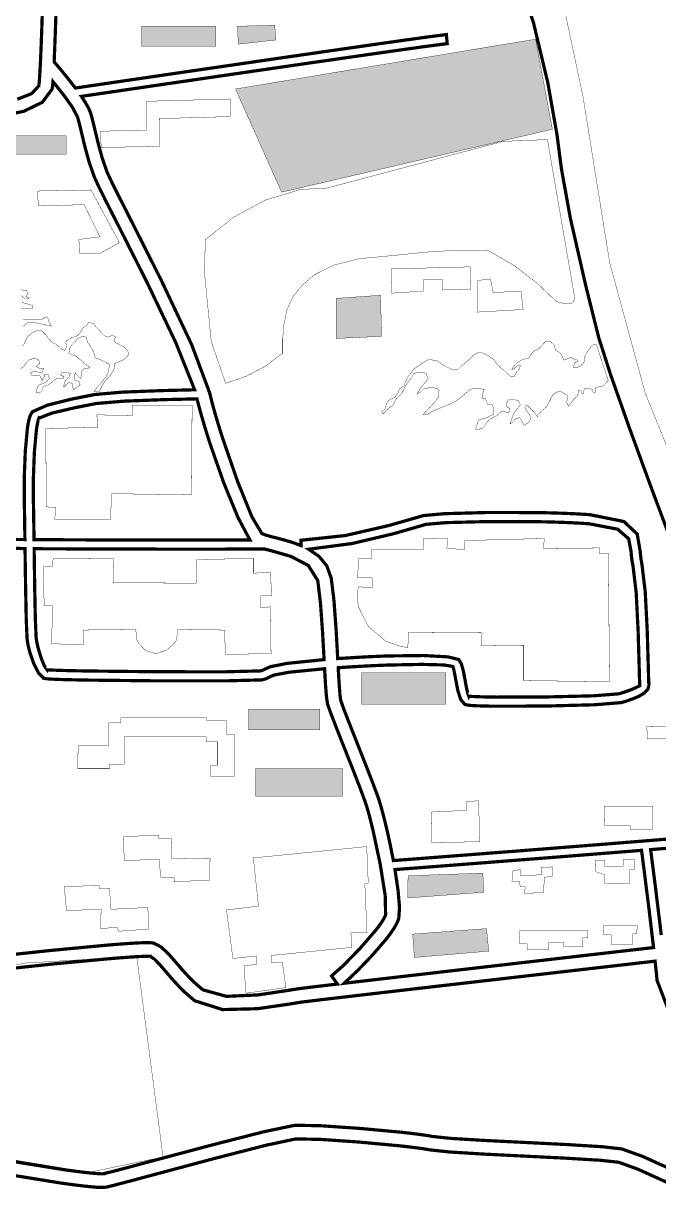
# Model space of a CAD drawing. Extents: x -14.6 to 30.8, y -26 to 29.
# Drawn here: x 20.08 to 25.55, y -6.64 to 3.49 of the extents above; entities that cross this region are included whole.
import ezdxf

# ---------------------------------------------------------------- set-up
doc = ezdxf.new("R2010")
doc.units = 0
doc.header["$LTSCALE"] = 0.000394
doc.linetypes.add('DASHED', pattern=[3e-06, 2e-06, -1e-06])
for name, color, linetype in [('CW_1001', 7, 'CONTINUOUS'), ('CW_1002', 7, 'CONTINUOUS'), ('CW_2002', 7, 'CONTINUOUS'), ('CW_2003', 7, 'CONTINUOUS'), ('CW_2004', 7, 'CONTINUOUS'), ('CW_2005', 7, 'CONTINUOUS'), ('CW_2006', 7, 'CONTINUOUS'), ('CW_2007', 7, 'CONTINUOUS')]:
    doc.layers.add(name, color=color, linetype=linetype)

msp = doc.modelspace()

# ---------------------------------------------------------------- linework, layer by layer
at = {"layer": 'CW_1001', "color": 1, "linetype": 'DASHED', "const_width": 0.02778}
msp.add_lwpolyline([(24.29928, 4.011543), (24.472657, 3.496012), (24.596005, 2.978755), (24.674499, 2.533954), (24.713315, 2.235791), (24.79067, 1.809829), (24.921185, 1.238699), (25.035343, 0.782067), (25.133313, 0.475423), (25.300178, 0.002723), (25.494425, -0.528272), (25.67454, -1.009805)], dxfattribs=at)
at = {"layer": 'CW_1002', "color": 1, "linetype": 'CONTINUOUS', "const_width": 0.007874}
for points in [[(20.023721, 2.839456), (20.148513, 2.888206), (20.208933, 2.955295), (20.208957, 2.95539), (20.209008, 2.955378), (20.213355, 2.991084), (20.218216, 3.062063), (20.223516, 3.164732), (20.228988, 3.292183), (20.234532, 3.441078), (20.240106, 3.608413)], [(20.358764, 3.636705), (20.352823, 3.455523), (20.346965, 3.295876), (20.341244, 3.161445), (20.387569, 3.107202), (20.452551, 3.028253), (20.52426, 2.93615), (20.761878, 2.971092), (21.1566, 3.029024), (21.653016, 3.101683), (22.195716, 3.180808), (22.729289, 3.258139), (23.198327, 3.325413), (23.54742, 3.37437), (23.721157, 3.396748), (23.728228, 3.318622), (23.526353, 3.29228), (23.115797, 3.234326), (22.572082, 3.156014), (21.970727, 3.068598), (21.387255, 2.983333), (20.897185, 2.911473), (20.576039, 2.864272), (20.611386, 2.810108), (20.638917, 2.761081), (20.656012, 2.71972), (20.656035, 2.719642), (20.66855, 2.674603), (20.681241, 2.623811), (20.69448, 2.568181), (20.722485, 2.452539), (20.755994, 2.331122), (20.797035, 2.212858), (20.797059, 2.212799), (20.834657, 2.131592), (20.902967, 1.994854), (20.994461, 1.814996), (21.264507, 1.279471), (21.526001, 0.725748), (21.680811, 0.311346), (21.680776, 0.311339), (21.68085, 0.311185), (21.69554, 0.25138), (21.712026, 0.188974), (21.730098, 0.124555), (21.750175, 0.056526), (21.772201, -0.01508), (21.795933, -0.089555), (21.923651, -0.457762), (22.04539, -0.758309), (22.130732, -0.902051), (22.130921, -0.902169), (22.157317, -0.913464), (22.198125, -0.925478), (22.249248, -0.938634), (22.319362, -0.956791), (22.393673, -0.97868), (22.468638, -1.006087), (22.468815, -0.960516), (22.849317, -0.919924), (23.227171, -0.833101), (23.484563, -0.759189), (23.499654, -0.754634), (23.512471, -0.750801), (23.523441, -0.747602), (23.705197, -0.731483), (24.060483, -0.721504), (24.491378, -0.721807), (24.575717, -0.723402), (24.658181, -0.725543), (24.738024, -0.728256), (24.816643, -0.731644), (24.890638, -0.735624), (24.959205, -0.740217), (24.959835, -0.740264), (25.251488, -0.799249), (25.365331, -0.906978), (25.391228, -1.051976), (25.394164, -1.088323), (25.398568, -1.12558), (25.405795, -1.163134), (25.434958, -1.404333), (25.452079, -1.74267), (25.461205, -2.052378), (25.463126, -2.126067), (25.464709, -2.177806), (25.466047, -2.202594), (25.466067, -2.202591), (25.466071, -2.20261), (25.466091, -2.202606), (25.458819, -2.241671), (25.428495, -2.275521), (25.38026, -2.304528), (25.334033, -2.324296), (25.282692, -2.342528), (25.229909, -2.358921), (24.99881, -2.377796), (24.579196, -2.388797), (24.154339, -2.390323), (24.086112, -2.389389), (24.026328, -2.388048), (23.976366, -2.386295), (23.931855, -2.383536), (23.899382, -2.37963), (23.880346, -2.37452), (23.879886, -2.374213), (23.879791, -2.374165), (23.844134, -2.330851), (23.820441, -2.256213), (23.803098, -2.167949), (23.792835, -2.111811), (23.783863, -2.068308), (23.777083, -2.047854), (23.777012, -2.047795), (23.698564, -2.034741), (23.507351, -2.029896), (23.210906, -2.03585), (23.140755, -2.038578), (23.066247, -2.041988), (22.987406, -2.046106), (22.92404, -2.049772), (22.857954, -2.053922), (22.789161, -2.058575), (22.796674, -2.190017), (22.803895, -2.288182), (22.811142, -2.340811), (22.811165, -2.340894), (22.838305, -2.417391), (22.889388, -2.549173), (22.954268, -2.713209), (23.023029, -2.887004), (23.085411, -3.047103), (23.131437, -3.17074), (23.131484, -3.170874), (23.142095, -3.202811), (23.153711, -3.241175), (23.166161, -3.285287), (23.17921, -3.33415), (23.192093, -3.384846), (23.204654, -3.436748), (23.225404, -3.527987), (23.24551, -3.623282), (23.264354, -3.720091), (23.519006, -3.700648), (23.931657, -3.668926), (24.446163, -3.629005), (25.006382, -3.584965), (25.556169, -3.540887)], [(19.780294, -0.950146), (20.089409, -0.954417), (20.087584, -0.824743), (20.085822, -0.71319), (20.084083, -0.626602), (20.084059, -0.62563), (20.083971, -0.420789), (20.092668, -0.194484), (20.110646, 0.002189), (20.115455, 0.033848), (20.120705, 0.062143), (20.126402, 0.086689), (20.13429, 0.111734), (20.143626, 0.131837), (20.154472, 0.146567), (20.154626, 0.14672), (20.154815, 0.146913), (20.154969, 0.14722), (20.282639, 0.203649), (20.491231, 0.255507), (20.687358, 0.294902), (20.925338, 0.315706), (21.269612, 0.329121), (21.551941, 0.335933), (21.388926, 0.744134), (21.140683, 1.263666), (20.889272, 1.761476), (20.797011, 1.942898), (20.727498, 2.082394), (20.687713, 2.168972), (20.687689, 2.169031), (20.643768, 2.295003), (20.608598, 2.421803), (20.579598, 2.541425), (20.56681, 2.595183), (20.554687, 2.643808), (20.543004, 2.685965), (20.54298, 2.686043), (20.497688, 2.772128), (20.418389, 2.882556), (20.331193, 2.991472), (20.328582, 2.962881), (20.325977, 2.941292), (20.323374, 2.927016), (20.323374, 2.926783), (20.32335, 2.926689), (20.240105, 2.813466), (20.078795, 2.735173), (19.874547, 2.693811)], [(19.782363, -4.551422), (20.308879, -4.494877), (20.783327, -4.450091), (20.884143, -4.44184), (20.974483, -4.435182), (21.052669, -4.430299), (21.118643, -4.427566), (21.167309, -4.427661), (21.196843, -4.430815), (21.197075, -4.430815), (21.197169, -4.430839), (21.262596, -4.464302), (21.328115, -4.525586), (21.398256, -4.606189), (21.464894, -4.683557), (21.539552, -4.761996), (21.62276, -4.833728), (21.622949, -4.83387), (21.825958, -4.890169), (22.09754, -4.877822), (22.351433, -4.83989), (22.391254, -4.833236), (22.42763, -4.827404), (22.46087, -4.822591), (22.461047, -4.822567), (22.520862, -4.815128), (22.630217, -4.802068), (22.782173, -4.784185), (22.732157, -4.71389), (22.829269, -4.628149), (22.972746, -4.482225), (23.113138, -4.319988), (23.135717, -4.290537), (23.155353, -4.263337), (23.171622, -4.238791), (23.183559, -4.218641), (23.192346, -4.201245), (23.197654, -4.186945), (23.197677, -4.186858), (23.194262, -4.022667), (23.151555, -3.753874), (23.089772, -3.463504), (23.07669, -3.409208), (23.064269, -3.359895), (23.052665, -3.316201), (23.041412, -3.27645), (23.030575, -3.240885), (23.020295, -3.210087), (23.020248, -3.209953), (22.973638, -3.084499), (22.912127, -2.926471), (22.844921, -2.756579), (22.778287, -2.5881), (22.725755, -2.452501), (22.697669, -2.373193), (22.697646, -2.37311), (22.688163, -2.311369), (22.679751, -2.20562), (22.671661, -2.06726), (22.370839, -2.096841), (22.237371, -2.121335), (22.191654, -2.140843), (22.176407, -2.149473), (22.157626, -2.15707), (22.130169, -2.163559), (21.822151, -2.171846), (21.228811, -2.171756), (20.623142, -2.165217), (20.526756, -2.163357), (20.442563, -2.161356), (20.372602, -2.159228), (20.313617, -2.156568), (20.27255, -2.153292), (20.251465, -2.149382), (20.251465, -2.149228), (20.251378, -2.149193), (20.250764, -2.149039), (20.207596, -2.10491), (20.164884, -2.021425), (20.130071, -1.919343), (20.125039, -1.900029), (20.120489, -1.880872), (20.116472, -1.86202), (20.113082, -1.843754), (20.110257, -1.825564), (20.108047, -1.807579), (20.108024, -1.807354), (20.100935, -1.644587), (20.095215, -1.359761), (20.09048, -1.032846), (19.734098, -1.017129)], [(26.003453, -3.582688), (25.481402, -3.625764), (25.521455, -3.938056), (25.573298, -4.362089)], [(25.638052, -5.018647), (25.536937, -4.753504), (25.531933, -4.701948), (25.526214, -4.646185), (25.519866, -4.586827), (25.251121, -4.617692), (24.793749, -4.670271), (24.227715, -4.735433), (23.632985, -4.804048), (23.089525, -4.866983), (22.6773, -4.915108), (22.476276, -4.939291), (22.476098, -4.939315), (22.44736, -4.943541), (22.411773, -4.949302), (22.370811, -4.956157), (22.09455, -4.996469), (21.792704, -5.004241), (21.552358, -4.927988), (21.552169, -4.927846), (21.459693, -4.848615), (21.37905, -4.764375), (21.308287, -4.682315), (21.251923, -4.616727), (21.204769, -4.568274), (21.168563, -4.545256), (21.168469, -4.545232), (21.16848, -4.545181), (21.150377, -4.544337), (21.113358, -4.545306), (21.059126, -4.547945), (20.98539, -4.552604), (20.896052, -4.559268), (20.793012, -4.567736), (20.319941, -4.612331), (19.796059, -4.668452)], [(19.848805, -6.290578), (20.417669, -6.382299), (20.509347, -6.394883), (20.590432, -6.405081), (20.659327, -6.412642), (20.710148, -6.417153), (20.746345, -6.419149), (20.766433, -6.418429), (20.766425, -6.41839), (20.766543, -6.418366), (20.847449, -6.398497), (20.999706, -6.358282), (21.203402, -6.303661), (21.692397, -6.173157), (22.149951, -6.056209), (22.416555, -6.000776), (22.416886, -6.000752), (22.636851, -6.004832), (22.976898, -6.028003), (23.325661, -6.06035), (23.383952, -6.066754), (23.438728, -6.073193), (23.48922, -6.079598), (23.533908, -6.085822), (23.571015, -6.091675), (23.599673, -6.097079), (23.600004, -6.09715), (23.76297, -6.114245), (24.052307, -6.131684), (24.404827, -6.149291), (24.766374, -6.167414), (25.063553, -6.185754), (25.231984, -6.204528), (25.410885, -6.268478), (25.678913, -6.389609)], [(25.632746, -6.497735), (25.375102, -6.38057), (25.205685, -6.319409), (25.045681, -6.302281), (24.755122, -6.284717), (24.399291, -6.266937), (24.041387, -6.249016), (23.745974, -6.230921), (23.575555, -6.212488), (23.575224, -6.212417), (23.548552, -6.207368), (23.514552, -6.201981), (23.473992, -6.196323), (23.426724, -6.190355), (23.372838, -6.184066), (23.313205, -6.177539), (22.970723, -6.145635), (22.638291, -6.122659), (22.425193, -6.118398), (22.424862, -6.118421), (22.16819, -6.172778), (21.717754, -6.288401), (21.23385, -6.417622), (21.027364, -6.472988), (20.87267, -6.513821), (20.789614, -6.534169), (20.789496, -6.534193), (20.789264, -6.534193), (20.758119, -6.536541), (20.710409, -6.534992), (20.647791, -6.529831), (20.576396, -6.522023), (20.493781, -6.511671), (20.40152, -6.499024), (19.82413, -6.405638)]]:
    msp.add_lwpolyline(points, dxfattribs=at)
for points in [[(21.572362, 0.257866), (21.297455, 0.251488), (20.945822, 0.238346), (20.702122, 0.217697), (20.516392, 0.180809), (20.321958, 0.135216), (20.210638, 0.091551), (20.210571, 0.091618), (20.208507, 0.087323), (20.205754, 0.078918), (20.20237, 0.066697), (20.197435, 0.045298), (20.192798, 0.020084), (20.188465, -0.008575), (20.170887, -0.201106), (20.162393, -0.422884), (20.162492, -0.623787), (20.162516, -0.62476), (20.16425, -0.711293), (20.166025, -0.823806), (20.16787, -0.955047), (20.630051, -0.957279), (21.148243, -0.958236), (21.641363, -0.958349), (22.028331, -0.958047), (21.923248, -0.759257), (21.801556, -0.461991), (21.683823, -0.125539), (21.660551, -0.052393), (21.638224, 0.020422), (21.617067, 0.092256), (21.600395, 0.151254), (21.585439, 0.206613)], [(22.784984, -1.980051), (22.852519, -1.975513), (22.918577, -1.971392), (22.983098, -1.967673), (23.060911, -1.963622), (23.135962, -1.960211), (23.208134, -1.957417), (23.524259, -1.95359), (23.733874, -1.965053), (23.827146, -1.987512), (23.827217, -1.987571), (23.82737, -1.987724), (23.850192, -2.024603), (23.866701, -2.08322), (23.880303, -2.154106), (23.892856, -2.222413), (23.904678, -2.277692), (23.91448, -2.303799), (23.914488, -2.30378), (23.923429, -2.304856), (23.945614, -2.306232), (23.979752, -2.307862), (24.029761, -2.309632), (24.088597, -2.310971), (24.154953, -2.31189), (24.573157, -2.310752), (24.984159, -2.300859), (25.20776, -2.283567), (25.256944, -2.268323), (25.304268, -2.251608), (25.346118, -2.233787), (25.368107, -2.223279), (25.382878, -2.216286), (25.388272, -2.213677), (25.388272, -2.213524), (25.388248, -2.213354), (25.388248, -2.213201), (25.386545, -2.185511), (25.384785, -2.131002), (25.382772, -2.05422), (25.373808, -1.748371), (25.357276, -1.415606), (25.329512, -1.181591), (25.321013, -1.138172), (25.316001, -1.096894), (25.312795, -1.057512), (25.291982, -0.947437), (25.19744, -0.865105), (24.953992, -0.818697), (24.953362, -0.81865), (24.8837, -0.813948), (24.810785, -0.809971), (24.735252, -0.806689), (24.655114, -0.803958), (24.573185, -0.801817), (24.49015, -0.80024), (24.066979, -0.799564), (23.720149, -0.808488), (23.544969, -0.823264), (23.536518, -0.825749), (23.523727, -0.829591), (23.507327, -0.834543), (23.266293, -0.904057), (22.909582, -0.988344), (22.534984, -1.037638), (22.622881, -1.098498), (22.690578, -1.180281), (22.729189, -1.287449), (22.729283, -1.287992), (22.753023, -1.483865), (22.770933, -1.728511)], [(20.168937, -1.033496), (20.173625, -1.357583), (20.179249, -1.639333), (20.18615, -1.799354), (20.186173, -1.799579), (20.188, -1.814085), (20.190517, -1.829826), (20.193677, -1.846642), (20.197321, -1.863749), (20.201458, -1.881159), (20.206039, -1.898736), (20.231453, -1.980373), (20.258178, -2.045035), (20.280988, -2.076496), (20.280992, -2.076484), (20.293345, -2.077488), (20.325354, -2.078944), (20.375067, -2.080795), (20.445432, -2.082941), (20.529191, -2.084942), (20.62437, -2.086783), (21.225431, -2.093413), (21.813095, -2.093837), (22.116634, -2.086047), (22.132493, -2.082356), (22.143038, -2.078171), (22.151362, -2.07348), (22.204732, -2.049767), (22.349612, -2.021149), (22.66748, -1.988732), (22.667433, -1.987843), (22.653606, -1.739875), (22.636082, -1.499154), (22.613016, -1.307835), (22.612921, -1.307291), (22.531524, -1.177556), (22.381766, -1.099501), (22.220642, -1.053051), (22.198245, -1.047374), (22.176851, -1.041827), (22.156551, -1.036315), (21.803467, -1.036702), (21.277726, -1.036767), (20.694494, -1.035901)], [(25.403083, -3.632094), (24.751627, -3.683926), (24.121585, -3.733107), (23.60109, -3.773235), (23.278276, -3.797909), (23.304898, -3.975893), (23.317456, -4.122345), (23.311173, -4.217772), (23.31115, -4.217858), (23.302189, -4.243248), (23.288753, -4.271099), (23.271276, -4.301075), (23.251686, -4.330871), (23.229769, -4.361565), (23.20587, -4.392886), (23.082724, -4.536516), (22.95026, -4.674041), (22.840303, -4.777382), (23.283023, -4.725877), (23.809309, -4.664994), (24.356994, -4.601829), (24.86391, -4.543478), (25.267892, -4.497037), (25.506772, -4.469602), (25.468469, -4.147692), (25.430819, -3.847131)]]:
    msp.add_lwpolyline(points, close=True, dxfattribs=at)
at = {"layer": 'CW_2002', "color": 1, "linetype": 'CONTINUOUS', "const_width": 0.003}
for points in [[(12.97663, 10.62648), (13.282346, 10.320764), (13.81735, 9.938618), (19.753346, 6.906929), (21.613122, 6.193591), (23.218134, 5.403823), (24.313618, 4.563102), (24.72124, 3.696906), (24.899575, 2.856185), (25.128862, 1.429508), (25.434579, 0.308547), (25.816724, -0.634079), (26.224346, -0.532173), (26.453634, -0.812413), (28.746508, -3.640291), (29.43437, -3.818626), (29.765563, -4.047913), (29.459846, -4.990539), (30.249614, -5.882213), (30.835571, -7.181508), (30.810094, -7.996752), (30.304134, 17.554724)], [(20.058543, 1.196937), (20.105102, 1.191764), (20.112, 1.162449), (20.098205, 1.138307), (20.12752, 1.127961), (20.09648, 1.11589), (20.056819, 1.148654)], [(20.061992, 1.088299), (20.09648, 1.079677), (20.139591, 1.067606), (20.158559, 1.060709), (20.158559, 1.038291), (20.122346, 1.033118), (20.058543, 1.040016)], [(20.067549, 0.715316), (20.082685, 0.731346), (20.091243, 0.751337), (20.100568, 0.770561), (20.106827, 0.784803), (20.118642, 0.79879), (20.136972, 0.813927), (20.146488, 0.821016), (20.175803, 0.83826), (20.210291, 0.850331), (20.234433, 0.843433), (20.27237, 0.805496), (20.289614, 0.781354), (20.29351, 0.776884), (20.302388, 0.766282), (20.312031, 0.753764), (20.326567, 0.742668), (20.344528, 0.734706), (20.353315, 0.731657), (20.384283, 0.70585), (20.403209, 0.688646), (20.437618, 0.674882), (20.4445, 0.698969), (20.4445, 0.726496), (20.44348, 0.733442), (20.443226, 0.747652), (20.447941, 0.759185), (20.465146, 0.769826), (20.488085, 0.78238), (20.499555, 0.788433), (20.533965, 0.797035), (20.563213, 0.824563), (20.59074, 0.869295), (20.621709, 0.889941), (20.637193, 0.917469), (20.685366, 0.905425), (20.70085, 0.877898), (20.728378, 0.85037), (20.752465, 0.822843), (20.776551, 0.800476), (20.800638, 0.790154), (20.835047, 0.802197), (20.855693, 0.800476), (20.872898, 0.791874), (20.859134, 0.767787), (20.860854, 0.750583), (20.876339, 0.736819), (20.895774, 0.728854), (20.910238, 0.721271), (20.915909, 0.717894), (20.945157, 0.70413), (20.976126, 0.671441), (20.983008, 0.640472), (20.970519, 0.624351), (20.959941, 0.612435), (20.95548, 0.607783), (20.926232, 0.588858), (20.893543, 0.575094), (20.860854, 0.55789), (20.857413, 0.516598), (20.840209, 0.483909), (20.817843, 0.452941), (20.778272, 0.409929), (20.750744, 0.361756), (20.731819, 0.323906), (20.685366, 0.318744), (20.711173, 0.358315), (20.745583, 0.392724), (20.769669, 0.425413), (20.798917, 0.463264), (20.812681, 0.504555), (20.816122, 0.556169), (20.779992, 0.575094), (20.742142, 0.59402), (20.693969, 0.612945), (20.683646, 0.657677), (20.656118, 0.709291), (20.630311, 0.74198), (20.616547, 0.788433), (20.592461, 0.798756), (20.544287, 0.77811), (20.521921, 0.750583), (20.492673, 0.723055), (20.473748, 0.692087), (20.468587, 0.652516), (20.501276, 0.635311), (20.533965, 0.624988), (20.558051, 0.600902), (20.583858, 0.581976), (20.616547, 0.552728), (20.637193, 0.535524), (20.649236, 0.525201), (20.594181, 0.514878), (20.573535, 0.489071), (20.575256, 0.459823), (20.571815, 0.434016), (20.544287, 0.459823), (20.523642, 0.482189), (20.51676, 0.456382), (20.520201, 0.416811), (20.556331, 0.408209), (20.564933, 0.378961), (20.532244, 0.354874), (20.509878, 0.337669), (20.501276, 0.358315), (20.497835, 0.389283), (20.473748, 0.403047), (20.4445, 0.380681), (20.423854, 0.358315), (20.429016, 0.403047), (20.449661, 0.427134), (20.473748, 0.45122), (20.48063, 0.478748), (20.44622, 0.483909), (20.40665, 0.483909), (20.396327, 0.463264), (20.427295, 0.44778), (20.416972, 0.432295), (20.37052, 0.437457), (20.339551, 0.416811), (20.318906, 0.397886), (20.286217, 0.37724), (20.246646, 0.360035), (20.232882, 0.325626), (20.217398, 0.308421), (20.186429, 0.310142), (20.193311, 0.344551), (20.205354, 0.37552), (20.236323, 0.387563), (20.275894, 0.404768), (20.29998, 0.434016), (20.287937, 0.470146), (20.253528, 0.468425), (20.255248, 0.444339), (20.238043, 0.415091), (20.220839, 0.454661), (20.18987, 0.461543), (20.15202, 0.456382), (20.136535, 0.478748), (20.167504, 0.499394), (20.210516, 0.48563), (20.238043, 0.48735), (20.250087, 0.52176), (20.210516, 0.52176), (20.18815, 0.537244), (20.217398, 0.563051), (20.210516, 0.587138), (20.195031, 0.600902), (20.164063, 0.604343), (20.129654, 0.597461), (20.109008, 0.576815), (20.078039, 0.537244), (20.050512, 0.513157)], [(20.074063, 0.945173), (20.112, 0.945173), (20.144764, 0.943449), (20.167181, 0.943449), (20.208567, 0.945173), (20.237882, 0.945173), (20.25685, 0.95552), (20.279268, 0.965866), (20.291339, 0.943449), (20.293063, 0.92448), (20.305134, 0.910685), (20.317205, 0.884819), (20.243055, 0.900339), (20.18615, 0.912409), (20.108551, 0.912409), (20.072339, 0.883094)]]:
    msp.add_lwpolyline(points, dxfattribs=at)
for points in [[(21.819165, 0.391638), (21.998964, 0.454059), (22.162926, 0.540122), (22.310622, 0.650299), (22.310535, 0.776664), (22.32182, 0.900963), (22.346835, 1.022772), (22.396367, 1.133675), (22.476304, 1.235226), (22.584803, 1.327992), (22.75049, 1.409717), (22.975476, 1.466026), (23.267669, 1.493535), (23.540893, 1.521707), (23.810464, 1.538913), (24.074693, 1.540094), (24.303683, 1.407464), (24.502377, 1.255352), (24.669252, 1.096102), (24.707397, 1.085396), (24.747495, 1.079853), (24.793772, 1.079677), (24.813381, 1.089758), (24.824487, 1.112854), (24.824811, 1.141756), (24.592016, 2.491969), (24.209197, 2.476449), (22.688268, 2.072937), (22.465819, 2.062591), (22.158774, 1.969375), (21.885934, 1.822417), (21.643276, 1.628039), (21.637528, 1.336614), (21.666268, 1.045189), (21.695008, 0.753764)], [(23.162921, 0.148205), (23.193291, 0.170583), (23.201283, 0.20415), (23.217268, 0.237717), (23.236449, 0.253701), (23.274811, 0.269685), (23.301984, 0.303252), (23.317969, 0.344811), (23.357929, 0.371984), (23.369118, 0.403953), (23.388299, 0.445512), (23.426661, 0.493465), (23.442646, 0.517441), (23.479409, 0.541417), (23.517772, 0.568591), (23.562528, 0.594165), (23.605685, 0.592567), (23.644047, 0.584575), (23.682409, 0.555803), (23.723969, 0.533425), (23.778315, 0.506252), (23.818276, 0.509449), (23.848646, 0.539819), (23.887008, 0.571787), (23.926969, 0.603756), (23.949346, 0.630929), (23.992504, 0.654906), (24.022874, 0.658102), (24.064433, 0.64052), (24.094803, 0.621339), (24.134764, 0.592567), (24.15874, 0.554205), (24.184315, 0.530228), (24.213087, 0.50785), (24.245055, 0.475882), (24.275425, 0.450307), (24.305795, 0.448709), (24.318583, 0.479079), (24.347354, 0.511047), (24.360142, 0.546213), (24.332969, 0.544614), (24.312189, 0.520638), (24.285016, 0.509449), (24.299402, 0.535024), (24.329772, 0.566992), (24.364937, 0.590969), (24.398504, 0.602157), (24.425677, 0.605354), (24.454449, 0.646913), (24.480024, 0.672488), (24.516787, 0.688472), (24.558346, 0.733228), (24.580724, 0.755606), (24.61589, 0.752409), (24.651055, 0.720441), (24.660646, 0.678882), (24.702205, 0.654906), (24.721386, 0.621339), (24.732575, 0.590969), (24.762945, 0.602157), (24.793315, 0.614945), (24.820488, 0.600559), (24.842866, 0.597362), (24.857252, 0.582976), (24.825283, 0.566992), (24.815693, 0.527031), (24.846063, 0.525433), (24.884425, 0.547811), (24.911598, 0.57978), (24.913197, 0.61974), (24.924386, 0.645315), (24.956354, 0.690071), (24.967543, 0.71085), (24.99152, 0.726835), (25.013898, 0.726835), (25.116197, 0.415142), (25.073039, 0.370386), (25.026685, 0.359197), (25.002709, 0.352803), (25.007504, 0.316039), (24.988323, 0.311244), (24.977134, 0.341614), (24.948362, 0.344811), (24.908402, 0.344811), (24.905205, 0.308047), (24.887622, 0.300055), (24.881228, 0.32563), (24.85885, 0.336819), (24.85885, 0.306449), (24.847661, 0.279276), (24.81889, 0.256898), (24.807701, 0.239315), (24.791717, 0.216937), (24.772535, 0.194559), (24.756551, 0.231323), (24.766142, 0.256898), (24.766142, 0.290465), (24.73737, 0.301654), (24.707, 0.322433), (24.670236, 0.316039), (24.641465, 0.29526), (24.62548, 0.269685), (24.598307, 0.21374), (24.582323, 0.188165), (24.548756, 0.159394), (24.510394, 0.124228), (24.505598, 0.103449), (24.488016, 0.129024), (24.464039, 0.156197), (24.42248, 0.197756), (24.406496, 0.200953), (24.396906, 0.181772), (24.411291, 0.156197), (24.436866, 0.12263), (24.451252, 0.093858), (24.433669, 0.058693), (24.390512, 0.028323), (24.374528, 0.063488), (24.353748, 0.097055), (24.316984, 0.084268), (24.293008, 0.058693), (24.27063, 0.042709), (24.283417, 0.082669), (24.301, 0.129024), (24.326575, 0.165787), (24.358543, 0.207346), (24.339362, 0.245709), (24.296205, 0.250504), (24.256244, 0.250504), (24.235465, 0.212142), (24.241858, 0.189764), (24.265835, 0.176976), (24.269031, 0.159394), (24.253047, 0.137016), (24.224276, 0.148205), (24.193906, 0.148205), (24.176323, 0.135417), (24.157142, 0.113039), (24.104394, 0.087465), (24.078819, 0.065087), (24.06763, 0.050701), (24.038858, 0.007543), (24.003693, -0.003646), (23.971724, -0.002047), (23.976283, 0.009852), (23.984749, 0.033473), (23.989307, 0.050701), (23.993451, 0.061298), (24.001147, 0.072605), (24.005291, 0.077874), (24.066031, 0.093858), (24.123575, 0.124228), (24.131567, 0.176976), (24.113984, 0.205748), (24.074024, 0.21374), (24.059638, 0.258496), (24.027669, 0.266488), (24.034063, 0.303252), (24.048449, 0.338417), (24.010087, 0.346409), (23.973323, 0.351205), (23.926969, 0.340016), (23.899795, 0.316039), (23.855039, 0.277677), (23.819874, 0.250504), (23.771921, 0.221732), (23.759015, 0.216167), (23.732612, 0.204919), (23.711181, 0.196157), (23.691408, 0.188225), (23.668083, 0.178516), (23.656835, 0.17378), (23.64529, 0.169458), (23.622024, 0.160519), (23.604087, 0.153), (23.590707, 0.144653), (23.575907, 0.134174), (23.568921, 0.129024), (23.546543, 0.121031), (23.517772, 0.119433), (23.560929, 0.165787), (23.60089, 0.208945), (23.650441, 0.266488), (23.658433, 0.332024), (23.639252, 0.348008), (23.61048, 0.352803), (23.575315, 0.354402), (23.528961, 0.346409), (23.500189, 0.317638), (23.46822, 0.300055), (23.495394, 0.346409), (23.536953, 0.397559), (23.565724, 0.429528), (23.544945, 0.479079), (23.508181, 0.487071), (23.466622, 0.483874), (23.434654, 0.474283), (23.431457, 0.450307), (23.409433, 0.425976), (23.389417, 0.403496), (23.379012, 0.382622), (23.354193, 0.340071), (23.338984, 0.309559), (23.310965, 0.277445), (23.287748, 0.255768), (23.278941, 0.2365), (23.257327, 0.20037), (23.235709, 0.185921), (23.221299, 0.173878), (23.204488, 0.159425), (23.190079, 0.144169), (23.175669, 0.12972)]]:
    msp.add_lwpolyline(points, close=True, dxfattribs=at)
at = {"layer": 'CW_2003', "color": 1, "linetype": 'CONTINUOUS', "const_width": 0.003}
for points in [[(21.920079, 3.468079), (22.242094, 3.47715), (22.251165, 3.350157), (21.92915, 3.313874)], [(20.196614, 2.048488), (20.659228, 2.057559), (20.904142, 1.604016), (20.740866, 1.513307), (20.559449, 1.513307), (20.554913, 1.631228), (20.736331, 1.653906), (20.600268, 1.930567), (20.205685, 1.921496)], [(23.244425, 1.377244), (23.92474, 1.395386), (23.929276, 1.200362), (23.688898, 1.195827), (23.688898, 1.286535), (23.521087, 1.282), (23.521087, 1.186756), (23.248961, 1.168614)], [(23.988236, 1.277465), (24.101622, 1.291071), (24.124299, 1.17315), (24.364677, 1.186756), (24.382819, 1.028016), (23.988236, 1.005339)], [(22.77274, 1.12326), (23.153717, 1.150472), (23.162787, 0.796709), (22.77274, 0.778567)], [(20.709118, 0.120929), (21.012992, 0.111858), (21.012992, 0.202567), (21.530031, 0.202567), (21.525496, -0.568457), (20.83611, -0.559386), (20.827039, -0.781622), (20.346283, -0.781622), (20.355354, -0.677307), (20.273717, -0.672772), (20.269181, 0.003008), (20.718189, 0.012079)], [(23.521087, -0.944898), (23.734252, -0.949433), (23.725181, -1.031071), (23.879386, -1.040142), (23.879386, -0.963039), (24.564236, -0.944898), (24.559701, -1.031071), (25.040457, -1.026535), (25.040457, -1.076425), (25.117559, -1.07189), (25.12663, -2.178535), (24.387354, -2.169465), (24.387354, -1.865591), (24.019984, -1.870126), (24.029055, -1.75674), (23.394094, -1.752205), (23.389559, -1.883732), (23.331438, -1.876845), (23.196719, -1.828635), (23.044866, -1.69778), (22.961213, -1.528121), (22.95315, -1.407848), (22.963228, -1.362157), (23.085685, -1.366693), (23.08115, -1.28052), (22.954157, -1.285055), (22.967764, -1.117244), (23.076614, -1.12178), (23.076614, -1.040142), (23.521087, -1.040142)], [(20.332677, -1.12178), (20.849717, -1.117244), (20.854252, -1.325874), (21.566315, -1.330409), (21.57085, -1.126315), (22.060677, -1.117244), (22.060677, -1.244236), (22.205811, -1.235165), (22.214882, -1.43926), (22.119638, -1.43926), (22.119638, -1.539039), (22.205811, -1.534504), (22.210346, -1.938157), (21.815764, -1.942693), (21.811228, -1.734063), (21.407575, -1.729528), (21.393969, -1.824772), (21.371291, -1.85316), (21.309307, -1.906745), (21.217087, -1.938157), (21.128394, -1.909601), (21.072961, -1.851816), (21.053811, -1.820236), (21.04474, -1.729528), (20.591197, -1.734063), (20.591197, -1.861055), (20.319071, -1.851984), (20.328142, -1.525433), (20.255575, -1.525433), (20.246504, -1.189811), (20.323606, -1.189811)], [(25.448646, -2.564047), (25.929402, -2.559512), (25.933937, -2.623008), (26.378409, -2.623008), (26.392016, -2.722787), (25.906724, -2.731858), (25.908992, -2.67063), (25.452559, -2.67126)]]:
    msp.add_lwpolyline(points, close=True, dxfattribs=at)
at = {"layer": 'CW_2003', "color": 1, "linetype": 'CONTINUOUS'}
for points in [[(21.920079, 3.468079), (22.242094, 3.47715), (21.92915, 3.313874), (22.251165, 3.350157)], [(22.77274, 1.12326), (23.153717, 1.150472), (22.77274, 0.778567), (23.162787, 0.796709)]]:
    msp.add_solid(points, dxfattribs=at)
at = {"layer": 'CW_2004', "color": 1, "linetype": 'CONTINUOUS', "const_width": 0.003}
for points in [[(21.904134, 2.927937), (22.30148, 2.038638), (24.635102, 2.581047), (24.490039, 3.356819)], [(18.611835, -4.89285), (20.100307, -4.602724), (21.052677, -4.545961), (21.279732, -6.274102), (20.642717, -6.406551), (19.274079, -6.179496), (18.674906, -5.971362)]]:
    msp.add_lwpolyline(points, close=True, dxfattribs=at)
at = {"layer": 'CW_2004', "color": 2, "linetype": 'CONTINUOUS'}
msp.add_solid([(21.904134, 2.927937), (22.30148, 2.038638), (24.490039, 3.356819), (24.635102, 2.581047)], dxfattribs=at)
at = {"layer": 'CW_2005', "color": 1, "linetype": 'CONTINUOUS', "const_width": 0.003}
for points in [[(21.094441, 3.29752), (21.733906, 3.29752), (21.733906, 3.469205), (21.094441, 3.469205)], [(20.739378, 2.563756), (21.136228, 2.573677), (21.136228, 2.82172), (21.858, 2.841551), (21.858, 2.689929), (21.247843, 2.67289), (21.245362, 2.432299), (20.746819, 2.424858)], [(19.853906, 2.365331), (20.44422, 2.365331), (20.44422, 2.524071), (19.853906, 2.524071)], [(22.990283, -2.373409), (23.717465, -2.373409), (23.717465, -2.103047), (22.990283, -2.103047)], [(22.016047, -2.592496), (22.631354, -2.592496), (22.631354, -2.415362), (22.016047, -2.415362)], [(20.547701, -2.727677), (20.813409, -2.727677), (20.813409, -2.534228), (20.916189, -2.534228), (20.916189, -2.489898), (21.654843, -2.489898), (21.654843, -2.513362), (21.827504, -2.513362), (21.827504, -2.630138), (21.892661, -2.630138), (21.892661, -2.995713), (21.691594, -2.995713), (21.691594, -2.897185), (21.750484, -2.897185), (21.750484, -2.697264), (21.650016, -2.697264), (21.650016, -2.652839), (20.94378, -2.652839), (20.94378, -2.890827), (20.818043, -2.890827), (20.818043, -2.928406), (20.545366, -2.928406)], [(22.076646, -3.16585), (22.827134, -3.16585), (22.827134, -2.928118), (22.076646, -2.928118)], [(25.080929, -3.252087), (25.50048, -3.252087), (25.50048, -3.450319), (25.304339, -3.450319), (25.304339, -3.415236), (25.083067, -3.415236)], [(20.939717, -3.51415), (21.24235, -3.501217), (21.24235, -3.532256), (21.353575, -3.532256), (21.356161, -3.705559), (21.684661, -3.700386), (21.682075, -3.889209), (21.376854, -3.902142), (21.379441, -3.868516), (21.260457, -3.863343), (21.244937, -3.708146), (20.94489, -3.721079)], [(22.057646, -3.697496), (23.034575, -3.599803), (23.048165, -3.913236), (23.018374, -3.917386), (23.037252, -4.339248), (22.898642, -4.343063), (22.906677, -4.467882), (22.211256, -4.538094), (22.21252, -4.597492), (22.307154, -4.595465), (22.339004, -4.814756), (21.992874, -4.863315), (21.977803, -4.625949), (22.085811, -4.615902), (22.084555, -4.541803), (21.881717, -4.563772), (21.82663, -4.145614), (22.102063, -4.113063)], [(25.007244, -3.716213), (25.083346, -3.716213), (25.083346, -3.768539), (25.243886, -3.768539), (25.243886, -3.71135), (25.338972, -3.71135), (25.338972, -3.799449), (25.29839, -3.799449), (25.29839, -3.916008), (25.085705, -3.916008), (25.085705, -3.841634), (25.008433, -3.816087)], [(23.391039, -3.851047), (24.03548, -3.828654), (24.042945, -3.992874), (23.388551, -4.042638)], [(24.296205, -3.80437), (24.361685, -3.79952), (24.36411, -3.850449), (24.544772, -3.84248), (24.538724, -3.777693), (24.638157, -3.775268), (24.638157, -3.852874), (24.567827, -3.865), (24.555701, -3.998386), (24.395638, -4.000811), (24.400488, -3.947457), (24.356835, -3.945031), (24.351984, -3.896528), (24.286504, -3.896528)], [(20.427567, -3.943528), (20.727614, -3.935768), (20.730201, -3.961634), (20.818146, -3.959047), (20.831079, -4.14011), (21.149232, -4.124591), (21.154406, -4.310827), (20.895744, -4.328933), (20.882811, -4.29272), (20.743134, -4.30824), (20.74572, -4.137524), (20.44826, -4.153043)], [(23.430783, -4.35385), (24.066752, -4.30665), (24.086626, -4.500421), (23.445689, -4.555075)], [(24.355146, -4.323016), (24.938921, -4.323016), (24.938921, -4.386236), (24.894134, -4.386236), (24.894134, -4.463409), (24.733728, -4.463409), (24.733728, -4.425906), (24.603035, -4.425906), (24.603035, -4.489441), (24.417039, -4.489441), (24.417039, -4.437272), (24.350331, -4.437272)], [(25.364988, -4.276795), (25.076315, -4.276669), (25.073906, -4.361), (25.14137, -4.361), (25.14137, -4.440547), (25.326909, -4.440547), (25.326909, -4.348925), (25.363039, -4.348925)]]:
    msp.add_lwpolyline(points, close=True, dxfattribs=at)
at = {"layer": 'CW_2005', "color": 6}
for points in [[(21.094441, 3.29752), (21.733906, 3.29752), (21.094441, 3.469205), (21.733906, 3.469205)], [(19.853906, 2.365331), (20.44422, 2.365331), (19.853906, 2.524071), (20.44422, 2.524071)], [(22.990283, -2.373409), (23.717465, -2.373409), (22.990283, -2.103047), (23.717465, -2.103047)], [(22.016047, -2.592496), (22.631354, -2.592496), (22.016047, -2.415362), (22.631354, -2.415362)], [(22.076646, -3.16585), (22.827134, -3.16585), (22.076646, -2.928118), (22.827134, -2.928118)]]:
    msp.add_solid(points, dxfattribs=at)
at = {"layer": 'CW_2005', "color": 6, "linetype": 'CONTINUOUS'}
for points in [[(23.391039, -3.851047), (24.03548, -3.828654), (23.388551, -4.042638), (24.042945, -3.992874)], [(23.430783, -4.35385), (24.066752, -4.30665), (23.445689, -4.555075), (24.086626, -4.500421)]]:
    msp.add_solid(points, dxfattribs=at)
at = {"layer": 'CW_2006', "color": 1, "linetype": 'CONTINUOUS', "const_width": 0.003}
msp.add_lwpolyline([(23.590055, -3.302346), (23.594354, -3.564598), (24.009228, -3.55815), (23.99848, -3.205614), (23.895299, -3.209913), (23.89315, -3.287299)], close=True, dxfattribs=at)
at = {"layer": 'CW_2007', "color": 2, "linetype": 'CONTINUOUS', "const_width": 0.02778}
for points in [[(20.358764, 3.636705), (20.352823, 3.455523), (20.346965, 3.295876), (20.341244, 3.161445), (20.387569, 3.107202), (20.452551, 3.028253), (20.52426, 2.93615), (20.761878, 2.971092), (21.1566, 3.029024), (21.653016, 3.101683), (22.195716, 3.180808), (22.729289, 3.258139), (23.198327, 3.325413), (23.54742, 3.37437), (23.721157, 3.396748), (23.728228, 3.318622), (23.526353, 3.29228), (23.115797, 3.234326), (22.572082, 3.156014), (21.970727, 3.068598), (21.387255, 2.983333), (20.897185, 2.911473), (20.576039, 2.864272), (20.611386, 2.810108), (20.638917, 2.761081), (20.656012, 2.71972), (20.656035, 2.719642), (20.66855, 2.674603), (20.681241, 2.623811), (20.69448, 2.568181), (20.722485, 2.452539), (20.755994, 2.331122), (20.797035, 2.212858), (20.797059, 2.212799), (20.834657, 2.131592), (20.902967, 1.994854), (20.994461, 1.814996), (21.264507, 1.279471), (21.526001, 0.725748), (21.680811, 0.311346), (21.680776, 0.311339), (21.68085, 0.311185), (21.69554, 0.25138), (21.712026, 0.188974), (21.730098, 0.124555), (21.750175, 0.056526), (21.772201, -0.01508), (21.795933, -0.089555), (21.923651, -0.457762), (22.04539, -0.758309), (22.130732, -0.902051), (22.130921, -0.902169), (22.157317, -0.913464), (22.198125, -0.925478), (22.249248, -0.938634), (22.319362, -0.956791), (22.393673, -0.97868), (22.468638, -1.006087), (22.468815, -0.960516), (22.849317, -0.919924), (23.227171, -0.833101), (23.484563, -0.759189), (23.499654, -0.754634), (23.512471, -0.750801), (23.523441, -0.747602), (23.705197, -0.731483), (24.060483, -0.721504), (24.491378, -0.721807), (24.575717, -0.723402), (24.658181, -0.725543), (24.738024, -0.728256), (24.816643, -0.731644), (24.890638, -0.735624), (24.959205, -0.740217), (24.959835, -0.740264), (25.251488, -0.799249), (25.365331, -0.906978), (25.391228, -1.051976), (25.394164, -1.088323), (25.398568, -1.12558), (25.405795, -1.163134), (25.434958, -1.404333), (25.452079, -1.74267), (25.461205, -2.052378), (25.463126, -2.126067), (25.464709, -2.177806), (25.466047, -2.202594), (25.466067, -2.202591), (25.466071, -2.20261), (25.466091, -2.202606), (25.458819, -2.241671), (25.428495, -2.275521), (25.38026, -2.304528), (25.334033, -2.324296), (25.282692, -2.342528), (25.229909, -2.358921), (24.99881, -2.377796), (24.579196, -2.388797), (24.154339, -2.390323), (24.086112, -2.389389), (24.026328, -2.388048), (23.976366, -2.386295), (23.931855, -2.383536), (23.899382, -2.37963), (23.880346, -2.37452), (23.879886, -2.374213), (23.879791, -2.374165), (23.844134, -2.330851), (23.820441, -2.256213), (23.803098, -2.167949), (23.792835, -2.111811), (23.783863, -2.068308), (23.777083, -2.047854), (23.777012, -2.047795), (23.698564, -2.034741), (23.507351, -2.029896), (23.210906, -2.03585), (23.140755, -2.038578), (23.066247, -2.041988), (22.987406, -2.046106), (22.92404, -2.049772), (22.857954, -2.053922), (22.789161, -2.058575), (22.796674, -2.190017), (22.803895, -2.288182), (22.811142, -2.340811), (22.811165, -2.340894), (22.838305, -2.417391), (22.889388, -2.549173), (22.954268, -2.713209), (23.023029, -2.887004), (23.085411, -3.047103), (23.131437, -3.17074), (23.131484, -3.170874), (23.142095, -3.202811), (23.153711, -3.241175), (23.166161, -3.285287), (23.17921, -3.33415), (23.192093, -3.384846), (23.204654, -3.436748), (23.225404, -3.527987), (23.24551, -3.623282), (23.264354, -3.720091), (23.519006, -3.700648), (23.931657, -3.668926), (24.446163, -3.629005), (25.006382, -3.584965), (25.556169, -3.540887), (26.039382, -3.500851)], [(20.023721, 2.839456), (20.148513, 2.888206), (20.208933, 2.955295), (20.208957, 2.95539), (20.209008, 2.955378), (20.213355, 2.991084), (20.218216, 3.062063), (20.223516, 3.164732), (20.228988, 3.292183), (20.234532, 3.441078), (20.240106, 3.608413)], [(19.780294, -0.950146), (20.089409, -0.954417), (20.087584, -0.824743), (20.085822, -0.71319), (20.084083, -0.626602), (20.084059, -0.62563), (20.083971, -0.420789), (20.092668, -0.194484), (20.110646, 0.002189), (20.115455, 0.033848), (20.120705, 0.062143), (20.126402, 0.086689), (20.13429, 0.111734), (20.143626, 0.131837), (20.154472, 0.146567), (20.154626, 0.14672), (20.154815, 0.146913), (20.154969, 0.14722), (20.282639, 0.203649), (20.491231, 0.255507), (20.687358, 0.294902), (20.925338, 0.315706), (21.269612, 0.329121), (21.551941, 0.335933), (21.388926, 0.744134), (21.140683, 1.263666), (20.889272, 1.761476), (20.797011, 1.942898), (20.727498, 2.082394), (20.687713, 2.168972), (20.687689, 2.169031), (20.643768, 2.295003), (20.608598, 2.421803), (20.579598, 2.541425), (20.56681, 2.595183), (20.554687, 2.643808), (20.543004, 2.685965), (20.54298, 2.686043), (20.497688, 2.772128), (20.418389, 2.882556), (20.331193, 2.991472), (20.328582, 2.962881), (20.325977, 2.941292), (20.323374, 2.927016), (20.323374, 2.926783), (20.32335, 2.926689), (20.240105, 2.813466), (20.078795, 2.735173), (19.874547, 2.693811)], [(19.782363, -4.551422), (20.308879, -4.494877), (20.783327, -4.450091), (20.884143, -4.44184), (20.974483, -4.435182), (21.052669, -4.430299), (21.118643, -4.427566), (21.167309, -4.427661), (21.196843, -4.430815), (21.197075, -4.430815), (21.197169, -4.430839), (21.262596, -4.464302), (21.328115, -4.525586), (21.398256, -4.606189), (21.464894, -4.683557), (21.539552, -4.761996), (21.62276, -4.833728), (21.622949, -4.83387), (21.825958, -4.890169), (22.09754, -4.877822), (22.351433, -4.83989), (22.391254, -4.833236), (22.42763, -4.827404), (22.46087, -4.822591), (22.461047, -4.822567), (22.520862, -4.815128), (22.630217, -4.802068), (22.782173, -4.784185), (22.732157, -4.71389), (22.829269, -4.628149), (22.972746, -4.482225), (23.113138, -4.319988), (23.135717, -4.290537), (23.155353, -4.263337), (23.171622, -4.238791), (23.183559, -4.218641), (23.192346, -4.201245), (23.197654, -4.186945), (23.197677, -4.186858), (23.194262, -4.022667), (23.151555, -3.753874), (23.089772, -3.463504), (23.07669, -3.409208), (23.064269, -3.359895), (23.052665, -3.316201), (23.041412, -3.27645), (23.030575, -3.240885), (23.020295, -3.210087), (23.020248, -3.209953), (22.973638, -3.084499), (22.912127, -2.926471), (22.844921, -2.756579), (22.778287, -2.5881), (22.725755, -2.452501), (22.697669, -2.373193), (22.697646, -2.37311), (22.688163, -2.311369), (22.679751, -2.20562), (22.671661, -2.06726), (22.370839, -2.096841), (22.237371, -2.121335), (22.191654, -2.140843), (22.176407, -2.149473), (22.157626, -2.15707), (22.130169, -2.163559), (21.822151, -2.171846), (21.228811, -2.171756), (20.623142, -2.165217), (20.526756, -2.163357), (20.442563, -2.161356), (20.372602, -2.159228), (20.313617, -2.156568), (20.27255, -2.153292), (20.251465, -2.149382), (20.251465, -2.149228), (20.251378, -2.149193), (20.250764, -2.149039), (20.207596, -2.10491), (20.164884, -2.021425), (20.130071, -1.919343), (20.125039, -1.900029), (20.120489, -1.880872), (20.116472, -1.86202), (20.113082, -1.843754), (20.110257, -1.825564), (20.108047, -1.807579), (20.108024, -1.807354), (20.100935, -1.644587), (20.095215, -1.359761), (20.09048, -1.032846), (19.734098, -1.017129)], [(26.003453, -3.582688), (25.481402, -3.625764), (25.521455, -3.938056), (25.573298, -4.362089)], [(25.638052, -5.018647), (25.536937, -4.753504), (25.531933, -4.701948), (25.526214, -4.646185), (25.519866, -4.586827), (25.251121, -4.617692), (24.793749, -4.670271), (24.227715, -4.735433), (23.632985, -4.804048), (23.089525, -4.866983), (22.6773, -4.915108), (22.476276, -4.939291), (22.476098, -4.939315), (22.44736, -4.943541), (22.411773, -4.949302), (22.370811, -4.956157), (22.09455, -4.996469), (21.792704, -5.004241), (21.552358, -4.927988), (21.552169, -4.927846), (21.459693, -4.848615), (21.37905, -4.764375), (21.308287, -4.682315), (21.251923, -4.616727), (21.204769, -4.568274), (21.168563, -4.545256), (21.168469, -4.545232), (21.16848, -4.545181), (21.150377, -4.544337), (21.113358, -4.545306), (21.059126, -4.547945), (20.98539, -4.552604), (20.896052, -4.559268), (20.793012, -4.567736), (20.319941, -4.612331), (19.796059, -4.668452)], [(19.848805, -6.290578), (20.417669, -6.382299), (20.509347, -6.394883), (20.590432, -6.405081), (20.659327, -6.412642), (20.710148, -6.417153), (20.746345, -6.419149), (20.766433, -6.418429), (20.766425, -6.41839), (20.766543, -6.418366), (20.847449, -6.398497), (20.999706, -6.358282), (21.203402, -6.303661), (21.692397, -6.173157), (22.149951, -6.056209), (22.416555, -6.000776), (22.416886, -6.000752), (22.636851, -6.004832), (22.976898, -6.028003), (23.325661, -6.06035), (23.383952, -6.066754), (23.438728, -6.073193), (23.48922, -6.079598), (23.533908, -6.085822), (23.571015, -6.091675), (23.599673, -6.097079), (23.600004, -6.09715), (23.76297, -6.114245), (24.052307, -6.131684), (24.404827, -6.149291), (24.766374, -6.167414), (25.063553, -6.185754), (25.231984, -6.204528), (25.410885, -6.268478), (25.678913, -6.389609)], [(25.632746, -6.497735), (25.375102, -6.38057), (25.205685, -6.319409), (25.045681, -6.302281), (24.755122, -6.284717), (24.399291, -6.266937), (24.041387, -6.249016), (23.745974, -6.230921), (23.575555, -6.212488), (23.575224, -6.212417), (23.548552, -6.207368), (23.514552, -6.201981), (23.473992, -6.196323), (23.426724, -6.190355), (23.372838, -6.184066), (23.313205, -6.177539), (22.970723, -6.145635), (22.638291, -6.122659), (22.425193, -6.118398), (22.424862, -6.118421), (22.16819, -6.172778), (21.717754, -6.288401), (21.23385, -6.417622), (21.027364, -6.472988), (20.87267, -6.513821), (20.789614, -6.534169), (20.789496, -6.534193), (20.789264, -6.534193), (20.758119, -6.536541), (20.710409, -6.534992), (20.647791, -6.529831), (20.576396, -6.522023), (20.493781, -6.511671), (20.40152, -6.499024), (19.82413, -6.405638)]]:
    msp.add_lwpolyline(points, dxfattribs=at)
for points in [[(21.572362, 0.257866), (21.297455, 0.251488), (20.945822, 0.238346), (20.702122, 0.217697), (20.516392, 0.180809), (20.321958, 0.135216), (20.210638, 0.091551), (20.210571, 0.091618), (20.208507, 0.087323), (20.205754, 0.078918), (20.20237, 0.066697), (20.197435, 0.045298), (20.192798, 0.020084), (20.188465, -0.008575), (20.170887, -0.201106), (20.162393, -0.422884), (20.162492, -0.623787), (20.162516, -0.62476), (20.16425, -0.711293), (20.166025, -0.823806), (20.16787, -0.955047), (20.630051, -0.957279), (21.148243, -0.958236), (21.641363, -0.958349), (22.028331, -0.958047), (21.923248, -0.759257), (21.801556, -0.461991), (21.683823, -0.125539), (21.660551, -0.052393), (21.638224, 0.020422), (21.617067, 0.092256), (21.600395, 0.151254), (21.585439, 0.206613)], [(22.784984, -1.980051), (22.852519, -1.975513), (22.918577, -1.971392), (22.983098, -1.967673), (23.060911, -1.963622), (23.135962, -1.960211), (23.208134, -1.957417), (23.524259, -1.95359), (23.733874, -1.965053), (23.827146, -1.987512), (23.827217, -1.987571), (23.82737, -1.987724), (23.850192, -2.024603), (23.866701, -2.08322), (23.880303, -2.154106), (23.892856, -2.222413), (23.904678, -2.277692), (23.91448, -2.303799), (23.914488, -2.30378), (23.923429, -2.304856), (23.945614, -2.306232), (23.979752, -2.307862), (24.029761, -2.309632), (24.088597, -2.310971), (24.154953, -2.31189), (24.573157, -2.310752), (24.984159, -2.300859), (25.20776, -2.283567), (25.256944, -2.268323), (25.304268, -2.251608), (25.346118, -2.233787), (25.368107, -2.223279), (25.382878, -2.216286), (25.388272, -2.213677), (25.388272, -2.213524), (25.388248, -2.213354), (25.388248, -2.213201), (25.386545, -2.185511), (25.384785, -2.131002), (25.382772, -2.05422), (25.373808, -1.748371), (25.357276, -1.415606), (25.329512, -1.181591), (25.321013, -1.138172), (25.316001, -1.096894), (25.312795, -1.057512), (25.291982, -0.947437), (25.19744, -0.865105), (24.953992, -0.818697), (24.953362, -0.81865), (24.8837, -0.813948), (24.810785, -0.809971), (24.735252, -0.806689), (24.655114, -0.803958), (24.573185, -0.801817), (24.49015, -0.80024), (24.066979, -0.799564), (23.720149, -0.808488), (23.544969, -0.823264), (23.536518, -0.825749), (23.523727, -0.829591), (23.507327, -0.834543), (23.266293, -0.904057), (22.909582, -0.988344), (22.534984, -1.037638), (22.622881, -1.098498), (22.690578, -1.180281), (22.729189, -1.287449), (22.729283, -1.287992), (22.753023, -1.483865), (22.770933, -1.728511)], [(20.168937, -1.033496), (20.173625, -1.357583), (20.179249, -1.639333), (20.18615, -1.799354), (20.186173, -1.799579), (20.188, -1.814085), (20.190517, -1.829826), (20.193677, -1.846642), (20.197321, -1.863749), (20.201458, -1.881159), (20.206039, -1.898736), (20.231453, -1.980373), (20.258178, -2.045035), (20.280988, -2.076496), (20.280992, -2.076484), (20.293345, -2.077488), (20.325354, -2.078944), (20.375067, -2.080795), (20.445432, -2.082941), (20.529191, -2.084942), (20.62437, -2.086783), (21.225431, -2.093413), (21.813095, -2.093837), (22.116634, -2.086047), (22.132493, -2.082356), (22.143038, -2.078171), (22.151362, -2.07348), (22.204732, -2.049767), (22.349612, -2.021149), (22.66748, -1.988732), (22.667433, -1.987843), (22.653606, -1.739875), (22.636082, -1.499154), (22.613016, -1.307835), (22.612921, -1.307291), (22.531524, -1.177556), (22.381766, -1.099501), (22.220642, -1.053051), (22.198245, -1.047374), (22.176851, -1.041827), (22.156551, -1.036315), (21.803467, -1.036702), (21.277726, -1.036767), (20.694494, -1.035901)], [(25.403083, -3.632094), (24.751627, -3.683926), (24.121585, -3.733107), (23.60109, -3.773235), (23.278276, -3.797909), (23.304898, -3.975893), (23.317456, -4.122345), (23.311173, -4.217772), (23.31115, -4.217858), (23.302189, -4.243248), (23.288753, -4.271099), (23.271276, -4.301075), (23.251686, -4.330871), (23.229769, -4.361565), (23.20587, -4.392886), (23.082724, -4.536516), (22.95026, -4.674041), (22.840303, -4.777382), (23.283023, -4.725877), (23.809309, -4.664994), (24.356994, -4.601829), (24.86391, -4.543478), (25.267892, -4.497037), (25.506772, -4.469602), (25.468469, -4.147692), (25.430819, -3.847131)]]:
    msp.add_lwpolyline(points, close=True, dxfattribs=at)

doc.saveas('drawing.dxf')
